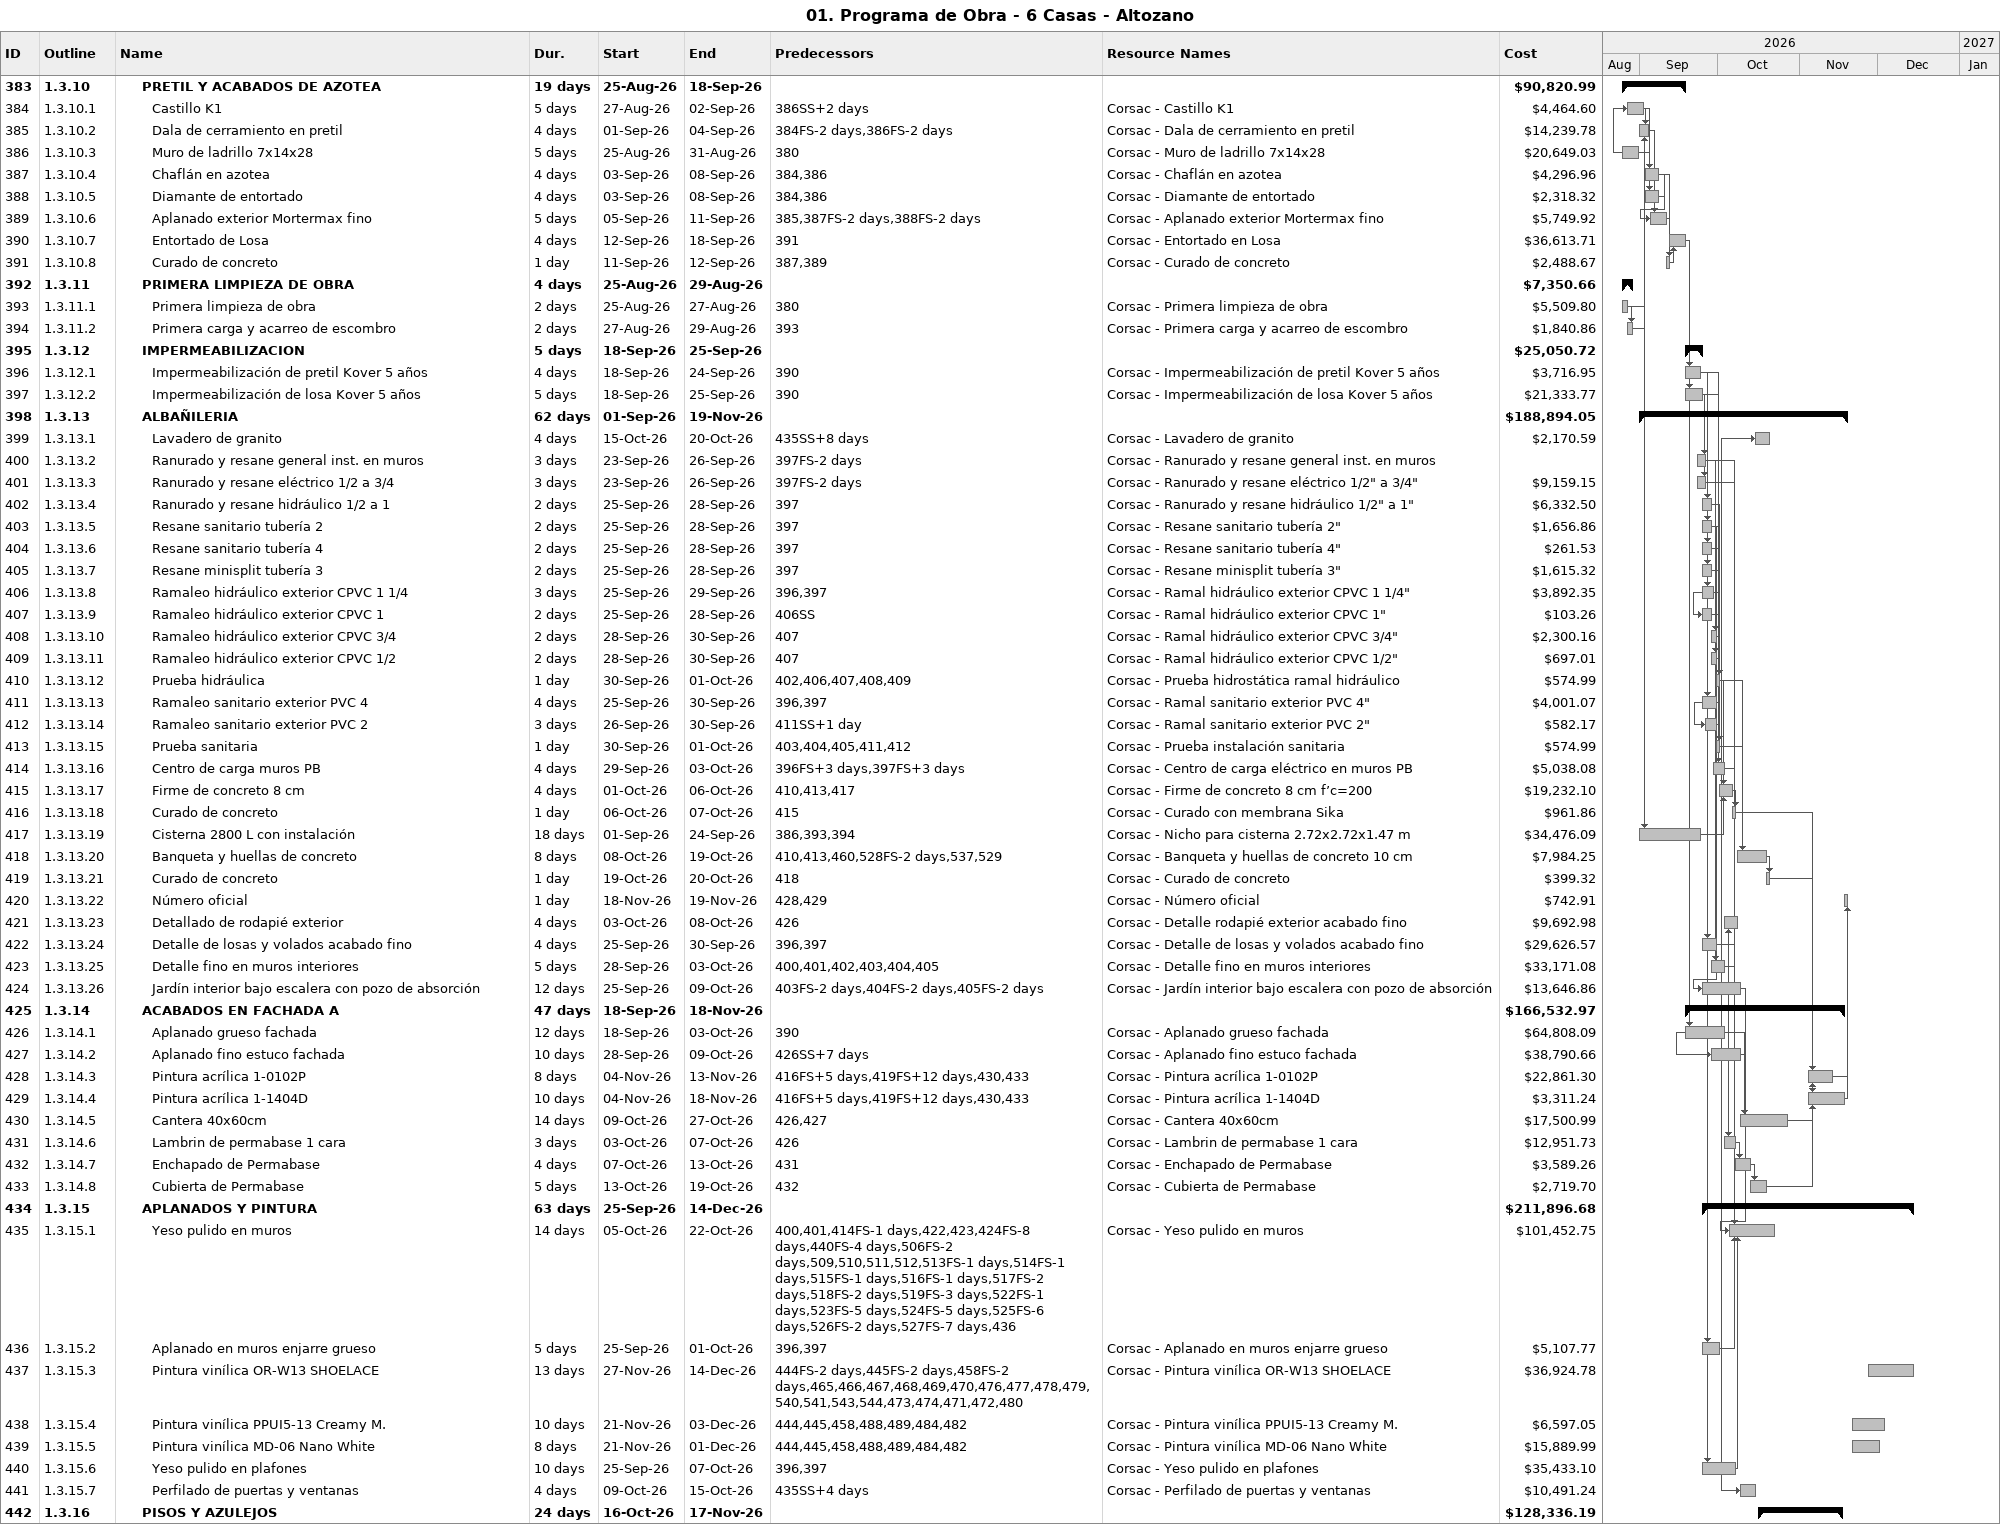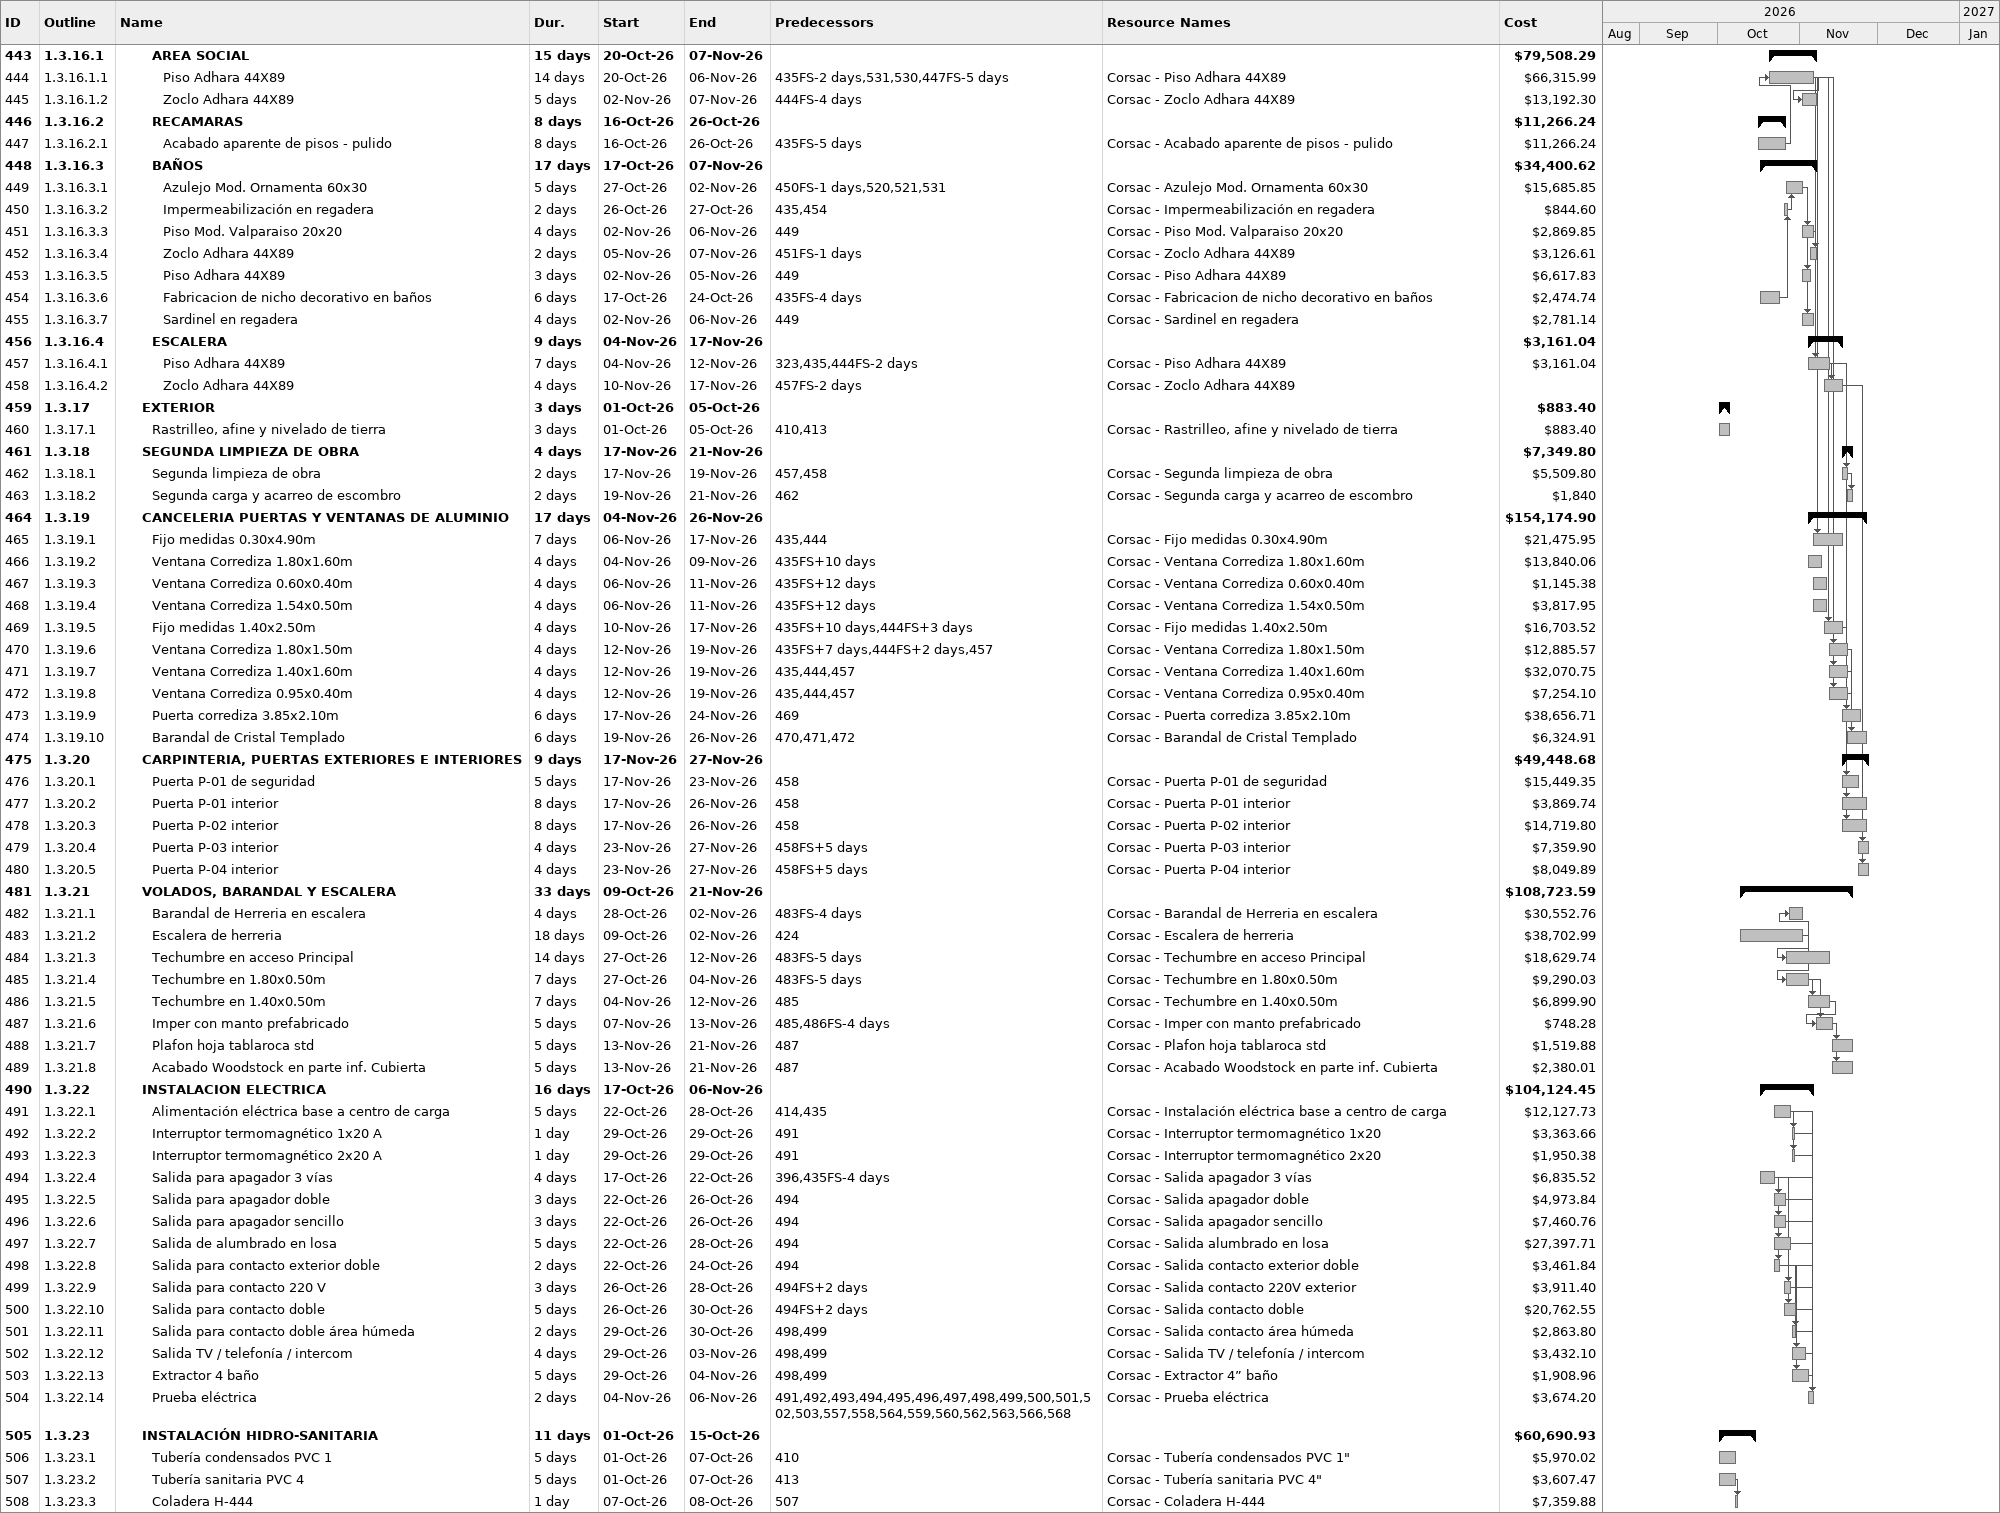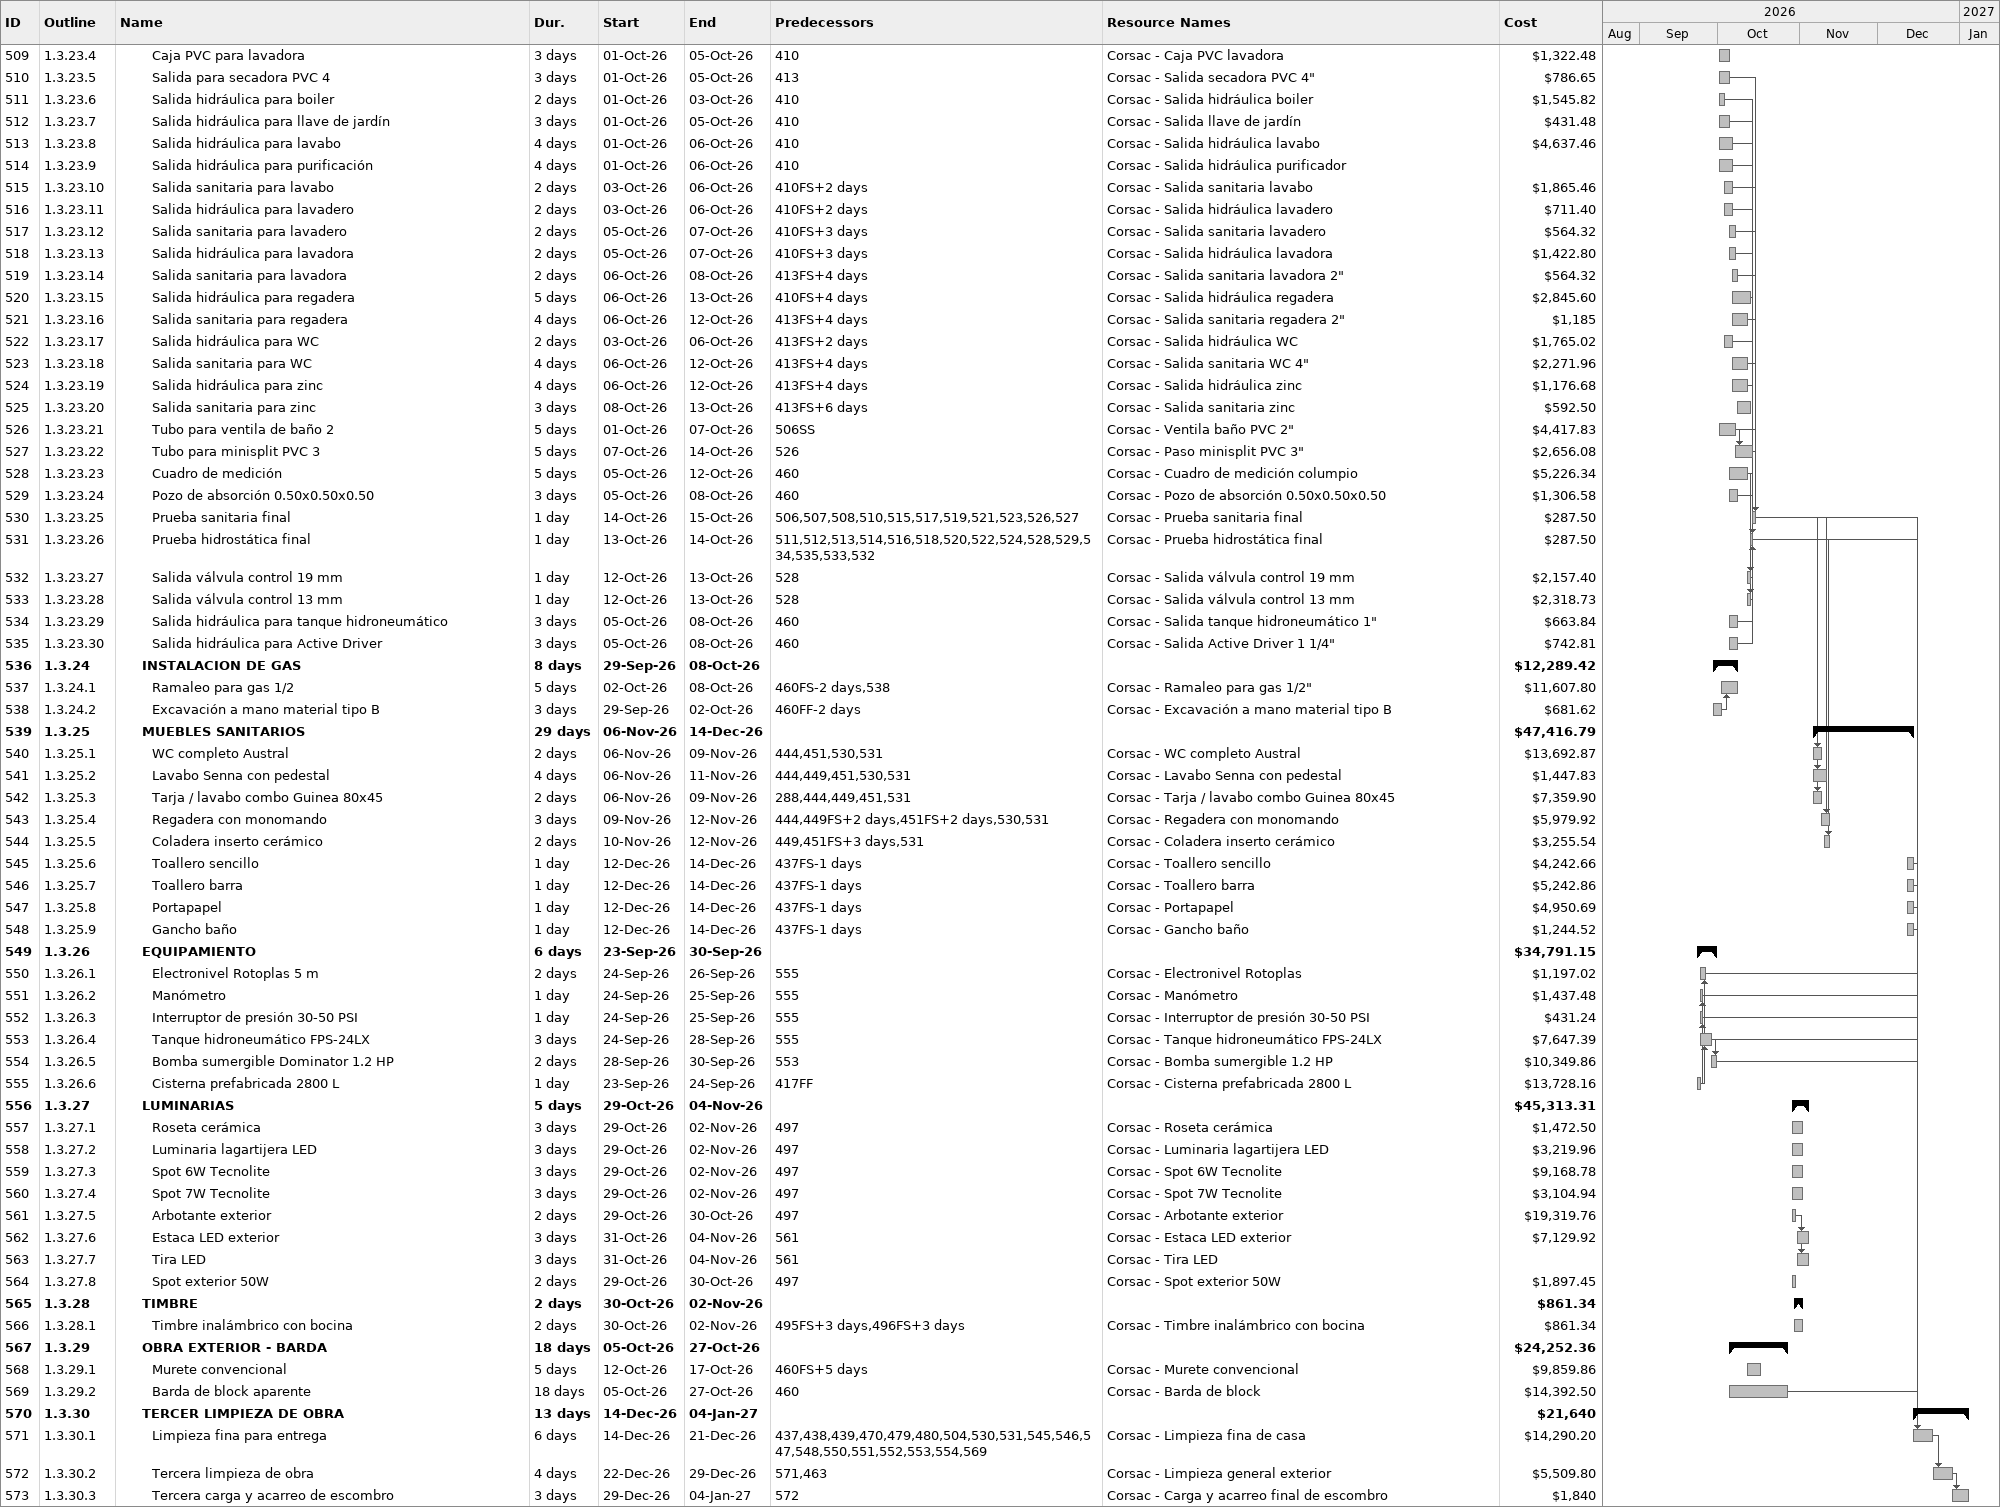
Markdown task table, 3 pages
01. Programa de Obra - 6 Casas - Altozano

| ID | WBS | Task | Duration | Start | Finish | Predecessors | Resources | Cost ($) |
|---|---|---|---|---|---|---|---|---|
| 383 | 1.3.10 | **PRETIL Y ACABADOS DE AZOTEA** | 19d | 2026-08-25 | 2026-09-18 |  |  | 90820.99 |
| 384 | 1.3.10.1 | Castillo K1 | 5d | 2026-08-27 | 2026-09-02 | 386SS+2d | Corsac - Castillo K1 | 4464.60 |
| 385 | 1.3.10.2 | Dala de cerramiento en pretil | 4d | 2026-09-01 | 2026-09-04 | 384FS-2d, 386FS-2d | Corsac - Dala de cerramiento en pretil | 14239.78 |
| 386 | 1.3.10.3 | Muro de ladrillo 7x14x28 | 5d | 2026-08-25 | 2026-08-31 | 380 | Corsac - Muro de ladrillo 7x14x28 | 20649.03 |
| 387 | 1.3.10.4 | Chaflán en azotea | 4d | 2026-09-03 | 2026-09-08 | 384, 386 | Corsac - Chaflán en azotea | 4296.96 |
| 388 | 1.3.10.5 | Diamante de entortado | 4d | 2026-09-03 | 2026-09-08 | 384, 386 | Corsac - Diamante de entortado | 2318.32 |
| 389 | 1.3.10.6 | Aplanado exterior Mortermax fino | 5d | 2026-09-05 | 2026-09-11 | 385, 387FS-2d, 388FS-2d | Corsac - Aplanado exterior Mortermax fino | 5749.92 |
| 390 | 1.3.10.7 | Entortado de Losa | 4d | 2026-09-12 | 2026-09-18 | 391 | Corsac - Entortado en Losa | 36613.71 |
| 391 | 1.3.10.8 | Curado de concreto | 1d | 2026-09-11 | 2026-09-12 | 387, 389 | Corsac - Curado de concreto | 2488.67 |
| 392 | 1.3.11 | **PRIMERA LIMPIEZA DE OBRA** | 4d | 2026-08-25 | 2026-08-29 |  |  | 7350.66 |
| 393 | 1.3.11.1 | Primera limpieza de obra | 2d | 2026-08-25 | 2026-08-27 | 380 | Corsac - Primera limpieza de obra | 5509.80 |
| 394 | 1.3.11.2 | Primera carga y acarreo de escombro | 2d | 2026-08-27 | 2026-08-29 | 393 | Corsac - Primera carga y acarreo de escombro | 1840.86 |
| 395 | 1.3.12 | **IMPERMEABILIZACION** | 5d | 2026-09-18 | 2026-09-25 |  |  | 25050.72 |
| 396 | 1.3.12.1 | Impermeabilización de pretil Kover 5 años | 4d | 2026-09-18 | 2026-09-24 | 390 | Corsac - Impermeabilización de pretil Kover 5 años | 3716.95 |
| 397 | 1.3.12.2 | Impermeabilización de losa Kover 5 años | 5d | 2026-09-18 | 2026-09-25 | 390 | Corsac - Impermeabilización de losa Kover 5 años | 21333.77 |
| 398 | 1.3.13 | **ALBAÑILERIA** | 62d | 2026-09-01 | 2026-11-19 |  |  | 188894.05 |
| 399 | 1.3.13.1 | Lavadero de granito | 4d | 2026-10-15 | 2026-10-20 | 435SS+8d | Corsac - Lavadero de granito | 2170.59 |
| 400 | 1.3.13.2 | Ranurado y resane general inst. en muros | 3d | 2026-09-23 | 2026-09-26 | 397FS-2d | Corsac - Ranurado y resane general inst. en muros |  |
| 401 | 1.3.13.3 | Ranurado y resane eléctrico 1/2 a 3/4 | 3d | 2026-09-23 | 2026-09-26 | 397FS-2d | Corsac - Ranurado y resane eléctrico 1/2" a 3/4" | 9159.15 |
| 402 | 1.3.13.4 | Ranurado y resane hidráulico 1/2 a 1 | 2d | 2026-09-25 | 2026-09-28 | 397 | Corsac - Ranurado y resane hidráulico 1/2" a 1" | 6332.50 |
| 403 | 1.3.13.5 | Resane sanitario tubería 2 | 2d | 2026-09-25 | 2026-09-28 | 397 | Corsac - Resane sanitario tubería 2" | 1656.86 |
| 404 | 1.3.13.6 | Resane sanitario tubería 4 | 2d | 2026-09-25 | 2026-09-28 | 397 | Corsac - Resane sanitario tubería 4" | 261.53 |
| 405 | 1.3.13.7 | Resane minisplit tubería 3 | 2d | 2026-09-25 | 2026-09-28 | 397 | Corsac - Resane minisplit tubería 3" | 1615.32 |
| 406 | 1.3.13.8 | Ramaleo hidráulico exterior CPVC 1 1/4 | 3d | 2026-09-25 | 2026-09-29 | 396, 397 | Corsac - Ramal hidráulico exterior CPVC 1 1/4" | 3892.35 |
| 407 | 1.3.13.9 | Ramaleo hidráulico exterior CPVC 1 | 2d | 2026-09-25 | 2026-09-28 | 406SS | Corsac - Ramal hidráulico exterior CPVC 1" | 103.26 |
| 408 | 1.3.13.10 | Ramaleo hidráulico exterior CPVC 3/4 | 2d | 2026-09-28 | 2026-09-30 | 407 | Corsac - Ramal hidráulico exterior CPVC 3/4" | 2300.16 |
| 409 | 1.3.13.11 | Ramaleo hidráulico exterior CPVC 1/2 | 2d | 2026-09-28 | 2026-09-30 | 407 | Corsac - Ramal hidráulico exterior CPVC 1/2" | 697.01 |
| 410 | 1.3.13.12 | Prueba hidráulica | 1d | 2026-09-30 | 2026-10-01 | 402, 406, 407, 408, 409 | Corsac - Prueba hidrostática ramal hidráulico | 574.99 |
| 411 | 1.3.13.13 | Ramaleo sanitario exterior PVC 4 | 4d | 2026-09-25 | 2026-09-30 | 396, 397 | Corsac - Ramal sanitario exterior PVC 4" | 4001.07 |
| 412 | 1.3.13.14 | Ramaleo sanitario exterior PVC 2 | 3d | 2026-09-26 | 2026-09-30 | 411SS+1d | Corsac - Ramal sanitario exterior PVC 2" | 582.17 |
| 413 | 1.3.13.15 | Prueba sanitaria | 1d | 2026-09-30 | 2026-10-01 | 403, 404, 405, 411, 412 | Corsac - Prueba instalación sanitaria | 574.99 |
| 414 | 1.3.13.16 | Centro de carga muros PB | 4d | 2026-09-29 | 2026-10-03 | 396FS+3d, 397FS+3d | Corsac - Centro de carga eléctrico en muros PB | 5038.08 |
| 415 | 1.3.13.17 | Firme de concreto 8 cm | 4d | 2026-10-01 | 2026-10-06 | 410, 413, 417 | Corsac - Firme de concreto 8 cm f’c=200 | 19232.10 |
| 416 | 1.3.13.18 | Curado de concreto | 1d | 2026-10-06 | 2026-10-07 | 415 | Corsac - Curado con membrana Sika | 961.86 |
| 417 | 1.3.13.19 | Cisterna 2800 L con instalación | 18d | 2026-09-01 | 2026-09-24 | 386, 393, 394 | Corsac - Nicho para cisterna 2.72x2.72x1.47 m | 34476.09 |
| 418 | 1.3.13.20 | Banqueta y huellas de concreto | 8d | 2026-10-08 | 2026-10-19 | 410, 413, 460, 528FS-2d, 537, 529 | Corsac - Banqueta y huellas de concreto 10 cm | 7984.25 |
| 419 | 1.3.13.21 | Curado de concreto | 1d | 2026-10-19 | 2026-10-20 | 418 | Corsac - Curado de concreto | 399.32 |
| 420 | 1.3.13.22 | Número oficial | 1d | 2026-11-18 | 2026-11-19 | 428, 429 | Corsac - Número oficial | 742.91 |
| 421 | 1.3.13.23 | Detallado de rodapié exterior | 4d | 2026-10-03 | 2026-10-08 | 426 | Corsac - Detalle rodapié exterior acabado fino | 9692.98 |
| 422 | 1.3.13.24 | Detalle de losas y volados acabado fino | 4d | 2026-09-25 | 2026-09-30 | 396, 397 | Corsac - Detalle de losas y volados acabado fino | 29626.57 |
| 423 | 1.3.13.25 | Detalle fino en muros interiores | 5d | 2026-09-28 | 2026-10-03 | 400, 401, 402, 403, 404, 405 | Corsac - Detalle fino en muros interiores | 33171.08 |
| 424 | 1.3.13.26 | Jardín interior bajo escalera con pozo de absorción | 12d | 2026-09-25 | 2026-10-09 | 403FS-2d, 404FS-2d, 405FS-2d | Corsac - Jardín interior bajo escalera con pozo de absorción | 13646.86 |
| 425 | 1.3.14 | **ACABADOS EN FACHADA A** | 47d | 2026-09-18 | 2026-11-18 |  |  | 166532.97 |
| 426 | 1.3.14.1 | Aplanado grueso fachada | 12d | 2026-09-18 | 2026-10-03 | 390 | Corsac - Aplanado grueso fachada | 64808.09 |
| 427 | 1.3.14.2 | Aplanado fino estuco fachada | 10d | 2026-09-28 | 2026-10-09 | 426SS+7d | Corsac - Aplanado fino estuco fachada | 38790.66 |
| 428 | 1.3.14.3 | Pintura acrílica 1-0102P | 8d | 2026-11-04 | 2026-11-13 | 416FS+5d, 419FS+12d, 430, 433 | Corsac - Pintura acrílica 1-0102P | 22861.30 |
| 429 | 1.3.14.4 | Pintura acrílica 1-1404D | 10d | 2026-11-04 | 2026-11-18 | 416FS+5d, 419FS+12d, 430, 433 | Corsac - Pintura acrílica 1-1404D | 3311.24 |
| 430 | 1.3.14.5 | Cantera 40x60cm | 14d | 2026-10-09 | 2026-10-27 | 426, 427 | Corsac - Cantera 40x60cm | 17500.99 |
| 431 | 1.3.14.6 | Lambrin de permabase 1 cara | 3d | 2026-10-03 | 2026-10-07 | 426 | Corsac - Lambrin de permabase 1 cara | 12951.73 |
| 432 | 1.3.14.7 | Enchapado de Permabase | 4d | 2026-10-07 | 2026-10-13 | 431 | Corsac - Enchapado de Permabase | 3589.26 |
| 433 | 1.3.14.8 | Cubierta de Permabase | 5d | 2026-10-13 | 2026-10-19 | 432 | Corsac - Cubierta de Permabase | 2719.70 |
| 434 | 1.3.15 | **APLANADOS Y PINTURA** | 63d | 2026-09-25 | 2026-12-14 |  |  | 211896.68 |
| 435 | 1.3.15.1 | Yeso pulido en muros | 14d | 2026-10-05 | 2026-10-22 | 400, 401, 414FS-1d, 422, 423, 424FS-8d, 440FS-4d, 506FS-2d, 509, 510, 511, 512, 513FS-1d, 514FS-1d, 515FS-1d, 516FS-1d, 517FS-2d, 518FS-2d, 519FS-3d, 522FS-1d, 523FS-5d, 524FS-5d, 525FS-6d, 526FS-2d, 527FS-7d, 436 | Corsac - Yeso pulido en muros | 101452.75 |
| 436 | 1.3.15.2 | Aplanado en muros enjarre grueso | 5d | 2026-09-25 | 2026-10-01 | 396, 397 | Corsac - Aplanado en muros enjarre grueso | 5107.77 |
| 437 | 1.3.15.3 | Pintura vinílica OR-W13 SHOELACE | 13d | 2026-11-27 | 2026-12-14 | 444FS-2d, 445FS-2d, 458FS-2d, 465, 466, 467, 468, 469, 470, 476, 477, 478, 479, 540, 541, 543, 544, 473, 474, 471, 472, 480 | Corsac - Pintura vinílica OR-W13 SHOELACE | 36924.78 |
| 438 | 1.3.15.4 | Pintura vinílica PPUI5-13 Creamy M. | 10d | 2026-11-21 | 2026-12-03 | 444, 445, 458, 488, 489, 484, 482 | Corsac - Pintura vinílica PPUI5-13 Creamy M. | 6597.05 |
| 439 | 1.3.15.5 | Pintura vinílica MD-06 Nano White | 8d | 2026-11-21 | 2026-12-01 | 444, 445, 458, 488, 489, 484, 482 | Corsac - Pintura vinílica MD-06 Nano White | 15889.99 |
| 440 | 1.3.15.6 | Yeso pulido en plafones | 10d | 2026-09-25 | 2026-10-07 | 396, 397 | Corsac - Yeso pulido en plafones | 35433.10 |
| 441 | 1.3.15.7 | Perfilado de puertas y ventanas | 4d | 2026-10-09 | 2026-10-15 | 435SS+4d | Corsac - Perfilado de puertas y ventanas | 10491.24 |
| 442 | 1.3.16 | **PISOS Y AZULEJOS** | 24d | 2026-10-16 | 2026-11-17 |  |  | 128336.19 |
| 443 | 1.3.16.1 | **AREA SOCIAL** | 15d | 2026-10-20 | 2026-11-07 |  |  | 79508.29 |
| 444 | 1.3.16.1.1 | Piso Adhara 44X89 | 14d | 2026-10-20 | 2026-11-06 | 435FS-2d, 531, 530, 447FS-5d | Corsac - Piso Adhara 44X89 | 66315.99 |
| 445 | 1.3.16.1.2 | Zoclo Adhara 44X89 | 5d | 2026-11-02 | 2026-11-07 | 444FS-4d | Corsac - Zoclo Adhara 44X89 | 13192.30 |
| 446 | 1.3.16.2 | **RECAMARAS** | 8d | 2026-10-16 | 2026-10-26 |  |  | 11266.24 |
| 447 | 1.3.16.2.1 | Acabado aparente de pisos - pulido | 8d | 2026-10-16 | 2026-10-26 | 435FS-5d | Corsac - Acabado aparente de pisos - pulido | 11266.24 |
| 448 | 1.3.16.3 | **BAÑOS** | 17d | 2026-10-17 | 2026-11-07 |  |  | 34400.62 |
| 449 | 1.3.16.3.1 | Azulejo Mod. Ornamenta 60x30 | 5d | 2026-10-27 | 2026-11-02 | 450FS-1d, 520, 521, 531 | Corsac - Azulejo Mod. Ornamenta 60x30 | 15685.85 |
| 450 | 1.3.16.3.2 | Impermeabilización en regadera | 2d | 2026-10-26 | 2026-10-27 | 435, 454 | Corsac - Impermeabilización en regadera | 844.60 |
| 451 | 1.3.16.3.3 | Piso Mod. Valparaiso 20x20 | 4d | 2026-11-02 | 2026-11-06 | 449 | Corsac - Piso Mod. Valparaiso 20x20 | 2869.85 |
| 452 | 1.3.16.3.4 | Zoclo Adhara 44X89 | 2d | 2026-11-05 | 2026-11-07 | 451FS-1d | Corsac - Zoclo Adhara 44X89 | 3126.61 |
| 453 | 1.3.16.3.5 | Piso Adhara 44X89 | 3d | 2026-11-02 | 2026-11-05 | 449 | Corsac - Piso Adhara 44X89 | 6617.83 |
| 454 | 1.3.16.3.6 | Fabricacion de nicho decorativo en baños | 6d | 2026-10-17 | 2026-10-24 | 435FS-4d | Corsac - Fabricacion de nicho decorativo en baños | 2474.74 |
| 455 | 1.3.16.3.7 | Sardinel en regadera | 4d | 2026-11-02 | 2026-11-06 | 449 | Corsac - Sardinel en regadera | 2781.14 |
| 456 | 1.3.16.4 | **ESCALERA** | 9d | 2026-11-04 | 2026-11-17 |  |  | 3161.04 |
| 457 | 1.3.16.4.1 | Piso Adhara 44X89 | 7d | 2026-11-04 | 2026-11-12 | 323, 435, 444FS-2d | Corsac - Piso Adhara 44X89 | 3161.04 |
| 458 | 1.3.16.4.2 | Zoclo Adhara 44X89 | 4d | 2026-11-10 | 2026-11-17 | 457FS-2d | Corsac - Zoclo Adhara 44X89 |  |
| 459 | 1.3.17 | **EXTERIOR** | 3d | 2026-10-01 | 2026-10-05 |  |  | 883.40 |
| 460 | 1.3.17.1 | Rastrilleo, afine y nivelado de tierra | 3d | 2026-10-01 | 2026-10-05 | 410, 413 | Corsac - Rastrilleo, afine y nivelado de tierra | 883.40 |
| 461 | 1.3.18 | **SEGUNDA LIMPIEZA DE OBRA** | 4d | 2026-11-17 | 2026-11-21 |  |  | 7349.80 |
| 462 | 1.3.18.1 | Segunda limpieza de obra | 2d | 2026-11-17 | 2026-11-19 | 457, 458 | Corsac - Segunda limpieza de obra | 5509.80 |
| 463 | 1.3.18.2 | Segunda carga y acarreo de escombro | 2d | 2026-11-19 | 2026-11-21 | 462 | Corsac - Segunda carga y acarreo de escombro | 1840 |
| 464 | 1.3.19 | **CANCELERIA PUERTAS Y VENTANAS DE ALUMINIO** | 17d | 2026-11-04 | 2026-11-26 |  |  | 154174.90 |
| 465 | 1.3.19.1 | Fijo medidas 0.30x4.90m | 7d | 2026-11-06 | 2026-11-17 | 435, 444 | Corsac - Fijo medidas 0.30x4.90m | 21475.95 |
| 466 | 1.3.19.2 | Ventana Corrediza 1.80x1.60m | 4d | 2026-11-04 | 2026-11-09 | 435FS+10d | Corsac - Ventana Corrediza 1.80x1.60m | 13840.06 |
| 467 | 1.3.19.3 | Ventana Corrediza 0.60x0.40m | 4d | 2026-11-06 | 2026-11-11 | 435FS+12d | Corsac - Ventana Corrediza 0.60x0.40m | 1145.38 |
| 468 | 1.3.19.4 | Ventana Corrediza 1.54x0.50m | 4d | 2026-11-06 | 2026-11-11 | 435FS+12d | Corsac - Ventana Corrediza 1.54x0.50m | 3817.95 |
| 469 | 1.3.19.5 | Fijo medidas 1.40x2.50m | 4d | 2026-11-10 | 2026-11-17 | 435FS+10d, 444FS+3d | Corsac - Fijo medidas 1.40x2.50m | 16703.52 |
| 470 | 1.3.19.6 | Ventana Corrediza 1.80x1.50m | 4d | 2026-11-12 | 2026-11-19 | 435FS+7d, 444FS+2d, 457 | Corsac - Ventana Corrediza 1.80x1.50m | 12885.57 |
| 471 | 1.3.19.7 | Ventana Corrediza 1.40x1.60m | 4d | 2026-11-12 | 2026-11-19 | 435, 444, 457 | Corsac - Ventana Corrediza 1.40x1.60m | 32070.75 |
| 472 | 1.3.19.8 | Ventana Corrediza 0.95x0.40m | 4d | 2026-11-12 | 2026-11-19 | 435, 444, 457 | Corsac - Ventana Corrediza 0.95x0.40m | 7254.10 |
| 473 | 1.3.19.9 | Puerta corrediza 3.85x2.10m | 6d | 2026-11-17 | 2026-11-24 | 469 | Corsac - Puerta corrediza 3.85x2.10m | 38656.71 |
| 474 | 1.3.19.10 | Barandal de Cristal Templado | 6d | 2026-11-19 | 2026-11-26 | 470, 471, 472 | Corsac - Barandal de Cristal Templado | 6324.91 |
| 475 | 1.3.20 | **CARPINTERIA, PUERTAS EXTERIORES E INTERIORES** | 9d | 2026-11-17 | 2026-11-27 |  |  | 49448.68 |
| 476 | 1.3.20.1 | Puerta P-01 de seguridad | 5d | 2026-11-17 | 2026-11-23 | 458 | Corsac - Puerta P-01 de seguridad | 15449.35 |
| 477 | 1.3.20.2 | Puerta P-01 interior | 8d | 2026-11-17 | 2026-11-26 | 458 | Corsac - Puerta P-01 interior | 3869.74 |
| 478 | 1.3.20.3 | Puerta P-02 interior | 8d | 2026-11-17 | 2026-11-26 | 458 | Corsac - Puerta P-02 interior | 14719.80 |
| 479 | 1.3.20.4 | Puerta P-03 interior | 4d | 2026-11-23 | 2026-11-27 | 458FS+5d | Corsac - Puerta P-03 interior | 7359.90 |
| 480 | 1.3.20.5 | Puerta P-04 interior | 4d | 2026-11-23 | 2026-11-27 | 458FS+5d | Corsac - Puerta P-04 interior | 8049.89 |
| 481 | 1.3.21 | **VOLADOS, BARANDAL Y ESCALERA** | 33d | 2026-10-09 | 2026-11-21 |  |  | 108723.59 |
| 482 | 1.3.21.1 | Barandal de Herreria en escalera | 4d | 2026-10-28 | 2026-11-02 | 483FS-4d | Corsac - Barandal de Herreria en escalera | 30552.76 |
| 483 | 1.3.21.2 | Escalera de herreria | 18d | 2026-10-09 | 2026-11-02 | 424 | Corsac - Escalera de herreria | 38702.99 |
| 484 | 1.3.21.3 | Techumbre en acceso Principal | 14d | 2026-10-27 | 2026-11-12 | 483FS-5d | Corsac - Techumbre en acceso Principal | 18629.74 |
| 485 | 1.3.21.4 | Techumbre en 1.80x0.50m | 7d | 2026-10-27 | 2026-11-04 | 483FS-5d | Corsac - Techumbre en 1.80x0.50m | 9290.03 |
| 486 | 1.3.21.5 | Techumbre en 1.40x0.50m | 7d | 2026-11-04 | 2026-11-12 | 485 | Corsac - Techumbre en 1.40x0.50m | 6899.90 |
| 487 | 1.3.21.6 | Imper con manto prefabricado | 5d | 2026-11-07 | 2026-11-13 | 485, 486FS-4d | Corsac - Imper con manto prefabricado | 748.28 |
| 488 | 1.3.21.7 | Plafon hoja tablaroca std | 5d | 2026-11-13 | 2026-11-21 | 487 | Corsac - Plafon hoja tablaroca std | 1519.88 |
| 489 | 1.3.21.8 | Acabado Woodstock en parte inf. Cubierta | 5d | 2026-11-13 | 2026-11-21 | 487 | Corsac - Acabado Woodstock en parte inf. Cubierta | 2380.01 |
| 490 | 1.3.22 | **INSTALACION ELECTRICA** | 16d | 2026-10-17 | 2026-11-06 |  |  | 104124.45 |
| 491 | 1.3.22.1 | Alimentación eléctrica base a centro de carga | 5d | 2026-10-22 | 2026-10-28 | 414, 435 | Corsac - Instalación eléctrica base a centro de carga | 12127.73 |
| 492 | 1.3.22.2 | Interruptor termomagnético 1x20 A | 1d | 2026-10-29 | 2026-10-29 | 491 | Corsac - Interruptor termomagnético 1x20 | 3363.66 |
| 493 | 1.3.22.3 | Interruptor termomagnético 2x20 A | 1d | 2026-10-29 | 2026-10-29 | 491 | Corsac - Interruptor termomagnético 2x20 | 1950.38 |
| 494 | 1.3.22.4 | Salida para apagador 3 vías | 4d | 2026-10-17 | 2026-10-22 | 396, 435FS-4d | Corsac - Salida apagador 3 vías | 6835.52 |
| 495 | 1.3.22.5 | Salida para apagador doble | 3d | 2026-10-22 | 2026-10-26 | 494 | Corsac - Salida apagador doble | 4973.84 |
| 496 | 1.3.22.6 | Salida para apagador sencillo | 3d | 2026-10-22 | 2026-10-26 | 494 | Corsac - Salida apagador sencillo | 7460.76 |
| 497 | 1.3.22.7 | Salida de alumbrado en losa | 5d | 2026-10-22 | 2026-10-28 | 494 | Corsac - Salida alumbrado en losa | 27397.71 |
| 498 | 1.3.22.8 | Salida para contacto exterior doble | 2d | 2026-10-22 | 2026-10-24 | 494 | Corsac - Salida contacto exterior doble | 3461.84 |
| 499 | 1.3.22.9 | Salida para contacto 220 V | 3d | 2026-10-26 | 2026-10-28 | 494FS+2d | Corsac - Salida contacto 220V exterior | 3911.40 |
| 500 | 1.3.22.10 | Salida para contacto doble | 5d | 2026-10-26 | 2026-10-30 | 494FS+2d | Corsac - Salida contacto doble | 20762.55 |
| 501 | 1.3.22.11 | Salida para contacto doble área húmeda | 2d | 2026-10-29 | 2026-10-30 | 498, 499 | Corsac - Salida contacto área húmeda | 2863.80 |
| 502 | 1.3.22.12 | Salida TV / telefonía / intercom | 4d | 2026-10-29 | 2026-11-03 | 498, 499 | Corsac - Salida TV / telefonía / intercom | 3432.10 |
| 503 | 1.3.22.13 | Extractor 4 baño | 5d | 2026-10-29 | 2026-11-04 | 498, 499 | Corsac - Extractor 4” baño | 1908.96 |
| 504 | 1.3.22.14 | Prueba eléctrica | 2d | 2026-11-04 | 2026-11-06 | 491, 492, 493, 494, 495, 496, 497, 498, 499, 500, 501, 502, 503, 557, 558, 564, 559, 560, 562, 563, 566, 568 | Corsac - Prueba eléctrica | 3674.20 |
| 505 | 1.3.23 | **INSTALACIÓN HIDRO-SANITARIA** | 11d | 2026-10-01 | 2026-10-15 |  |  | 60690.93 |
| 506 | 1.3.23.1 | Tubería condensados PVC 1 | 5d | 2026-10-01 | 2026-10-07 | 410 | Corsac - Tubería condensados PVC 1" | 5970.02 |
| 507 | 1.3.23.2 | Tubería sanitaria PVC 4 | 5d | 2026-10-01 | 2026-10-07 | 413 | Corsac - Tubería sanitaria PVC 4" | 3607.47 |
| 508 | 1.3.23.3 | Coladera H-444 | 1d | 2026-10-07 | 2026-10-08 | 507 | Corsac - Coladera H-444 | 7359.88 |
| 509 | 1.3.23.4 | Caja PVC para lavadora | 3d | 2026-10-01 | 2026-10-05 | 410 | Corsac - Caja PVC lavadora | 1322.48 |
| 510 | 1.3.23.5 | Salida para secadora PVC 4 | 3d | 2026-10-01 | 2026-10-05 | 413 | Corsac - Salida secadora PVC 4" | 786.65 |
| 511 | 1.3.23.6 | Salida hidráulica para boiler | 2d | 2026-10-01 | 2026-10-03 | 410 | Corsac - Salida hidráulica boiler | 1545.82 |
| 512 | 1.3.23.7 | Salida hidráulica para llave de jardín | 3d | 2026-10-01 | 2026-10-05 | 410 | Corsac - Salida llave de jardín | 431.48 |
| 513 | 1.3.23.8 | Salida hidráulica para lavabo | 4d | 2026-10-01 | 2026-10-06 | 410 | Corsac - Salida hidráulica lavabo | 4637.46 |
| 514 | 1.3.23.9 | Salida hidráulica para purificación | 4d | 2026-10-01 | 2026-10-06 | 410 | Corsac - Salida hidráulica purificador |  |
| 515 | 1.3.23.10 | Salida sanitaria para lavabo | 2d | 2026-10-03 | 2026-10-06 | 410FS+2d | Corsac - Salida sanitaria lavabo | 1865.46 |
| 516 | 1.3.23.11 | Salida hidráulica para lavadero | 2d | 2026-10-03 | 2026-10-06 | 410FS+2d | Corsac - Salida hidráulica lavadero | 711.40 |
| 517 | 1.3.23.12 | Salida sanitaria para lavadero | 2d | 2026-10-05 | 2026-10-07 | 410FS+3d | Corsac - Salida sanitaria lavadero | 564.32 |
| 518 | 1.3.23.13 | Salida hidráulica para lavadora | 2d | 2026-10-05 | 2026-10-07 | 410FS+3d | Corsac - Salida hidráulica lavadora | 1422.80 |
| 519 | 1.3.23.14 | Salida sanitaria para lavadora | 2d | 2026-10-06 | 2026-10-08 | 413FS+4d | Corsac - Salida sanitaria lavadora 2" | 564.32 |
| 520 | 1.3.23.15 | Salida hidráulica para regadera | 5d | 2026-10-06 | 2026-10-13 | 410FS+4d | Corsac - Salida hidráulica regadera | 2845.60 |
| 521 | 1.3.23.16 | Salida sanitaria para regadera | 4d | 2026-10-06 | 2026-10-12 | 413FS+4d | Corsac - Salida sanitaria regadera 2" | 1185 |
| 522 | 1.3.23.17 | Salida hidráulica para WC | 2d | 2026-10-03 | 2026-10-06 | 413FS+2d | Corsac - Salida hidráulica WC | 1765.02 |
| 523 | 1.3.23.18 | Salida sanitaria para WC | 4d | 2026-10-06 | 2026-10-12 | 413FS+4d | Corsac - Salida sanitaria WC 4" | 2271.96 |
| 524 | 1.3.23.19 | Salida hidráulica para zinc | 4d | 2026-10-06 | 2026-10-12 | 413FS+4d | Corsac - Salida hidráulica zinc | 1176.68 |
| 525 | 1.3.23.20 | Salida sanitaria para zinc | 3d | 2026-10-08 | 2026-10-13 | 413FS+6d | Corsac - Salida sanitaria zinc | 592.50 |
| 526 | 1.3.23.21 | Tubo para ventila de baño 2 | 5d | 2026-10-01 | 2026-10-07 | 506SS | Corsac - Ventila baño PVC 2" | 4417.83 |
| 527 | 1.3.23.22 | Tubo para minisplit PVC 3 | 5d | 2026-10-07 | 2026-10-14 | 526 | Corsac - Paso minisplit PVC 3" | 2656.08 |
| 528 | 1.3.23.23 | Cuadro de medición | 5d | 2026-10-05 | 2026-10-12 | 460 | Corsac - Cuadro de medición columpio | 5226.34 |
| 529 | 1.3.23.24 | Pozo de absorción 0.50x0.50x0.50 | 3d | 2026-10-05 | 2026-10-08 | 460 | Corsac - Pozo de absorción 0.50x0.50x0.50 | 1306.58 |
| 530 | 1.3.23.25 | Prueba sanitaria final | 1d | 2026-10-14 | 2026-10-15 | 506, 507, 508, 510, 515, 517, 519, 521, 523, 526, 527 | Corsac - Prueba sanitaria final | 287.50 |
| 531 | 1.3.23.26 | Prueba hidrostática final | 1d | 2026-10-13 | 2026-10-14 | 511, 512, 513, 514, 516, 518, 520, 522, 524, 528, 529, 534, 535, 533, 532 | Corsac - Prueba hidrostática final | 287.50 |
| 532 | 1.3.23.27 | Salida válvula control 19 mm | 1d | 2026-10-12 | 2026-10-13 | 528 | Corsac - Salida válvula control 19 mm | 2157.40 |
| 533 | 1.3.23.28 | Salida válvula control 13 mm | 1d | 2026-10-12 | 2026-10-13 | 528 | Corsac - Salida válvula control 13 mm | 2318.73 |
| 534 | 1.3.23.29 | Salida hidráulica para tanque hidroneumático | 3d | 2026-10-05 | 2026-10-08 | 460 | Corsac - Salida tanque hidroneumático 1" | 663.84 |
| 535 | 1.3.23.30 | Salida hidráulica para Active Driver | 3d | 2026-10-05 | 2026-10-08 | 460 | Corsac - Salida Active Driver 1 1/4" | 742.81 |
| 536 | 1.3.24 | **INSTALACION DE GAS** | 8d | 2026-09-29 | 2026-10-08 |  |  | 12289.42 |
| 537 | 1.3.24.1 | Ramaleo para gas 1/2 | 5d | 2026-10-02 | 2026-10-08 | 460FS-2d, 538 | Corsac - Ramaleo para gas 1/2" | 11607.80 |
| 538 | 1.3.24.2 | Excavación a mano material tipo B | 3d | 2026-09-29 | 2026-10-02 | 460FF-2d | Corsac - Excavación a mano material tipo B | 681.62 |
| 539 | 1.3.25 | **MUEBLES SANITARIOS** | 29d | 2026-11-06 | 2026-12-14 |  |  | 47416.79 |
| 540 | 1.3.25.1 | WC completo Austral | 2d | 2026-11-06 | 2026-11-09 | 444, 451, 530, 531 | Corsac - WC completo Austral | 13692.87 |
| 541 | 1.3.25.2 | Lavabo Senna con pedestal | 4d | 2026-11-06 | 2026-11-11 | 444, 449, 451, 530, 531 | Corsac - Lavabo Senna con pedestal | 1447.83 |
| 542 | 1.3.25.3 | Tarja / lavabo combo Guinea 80x45 | 2d | 2026-11-06 | 2026-11-09 | 288, 444, 449, 451, 531 | Corsac - Tarja / lavabo combo Guinea 80x45 | 7359.90 |
| 543 | 1.3.25.4 | Regadera con monomando | 3d | 2026-11-09 | 2026-11-12 | 444, 449FS+2d, 451FS+2d, 530, 531 | Corsac - Regadera con monomando | 5979.92 |
| 544 | 1.3.25.5 | Coladera inserto cerámico | 2d | 2026-11-10 | 2026-11-12 | 449, 451FS+3d, 531 | Corsac - Coladera inserto cerámico | 3255.54 |
| 545 | 1.3.25.6 | Toallero sencillo | 1d | 2026-12-12 | 2026-12-14 | 437FS-1d | Corsac - Toallero sencillo | 4242.66 |
| 546 | 1.3.25.7 | Toallero barra | 1d | 2026-12-12 | 2026-12-14 | 437FS-1d | Corsac - Toallero barra | 5242.86 |
| 547 | 1.3.25.8 | Portapapel | 1d | 2026-12-12 | 2026-12-14 | 437FS-1d | Corsac - Portapapel | 4950.69 |
| 548 | 1.3.25.9 | Gancho baño | 1d | 2026-12-12 | 2026-12-14 | 437FS-1d | Corsac - Gancho baño | 1244.52 |
| 549 | 1.3.26 | **EQUIPAMIENTO** | 6d | 2026-09-23 | 2026-09-30 |  |  | 34791.15 |
| 550 | 1.3.26.1 | Electronivel Rotoplas 5 m | 2d | 2026-09-24 | 2026-09-26 | 555 | Corsac - Electronivel Rotoplas | 1197.02 |
| 551 | 1.3.26.2 | Manómetro | 1d | 2026-09-24 | 2026-09-25 | 555 | Corsac - Manómetro | 1437.48 |
| 552 | 1.3.26.3 | Interruptor de presión 30-50 PSI | 1d | 2026-09-24 | 2026-09-25 | 555 | Corsac - Interruptor de presión 30-50 PSI | 431.24 |
| 553 | 1.3.26.4 | Tanque hidroneumático FPS-24LX | 3d | 2026-09-24 | 2026-09-28 | 555 | Corsac - Tanque hidroneumático FPS-24LX | 7647.39 |
| 554 | 1.3.26.5 | Bomba sumergible Dominator 1.2 HP | 2d | 2026-09-28 | 2026-09-30 | 553 | Corsac - Bomba sumergible 1.2 HP | 10349.86 |
| 555 | 1.3.26.6 | Cisterna prefabricada 2800 L | 1d | 2026-09-23 | 2026-09-24 | 417FF | Corsac - Cisterna prefabricada 2800 L | 13728.16 |
| 556 | 1.3.27 | **LUMINARIAS** | 5d | 2026-10-29 | 2026-11-04 |  |  | 45313.31 |
| 557 | 1.3.27.1 | Roseta cerámica | 3d | 2026-10-29 | 2026-11-02 | 497 | Corsac - Roseta cerámica | 1472.50 |
| 558 | 1.3.27.2 | Luminaria lagartijera LED | 3d | 2026-10-29 | 2026-11-02 | 497 | Corsac - Luminaria lagartijera LED | 3219.96 |
| 559 | 1.3.27.3 | Spot 6W Tecnolite | 3d | 2026-10-29 | 2026-11-02 | 497 | Corsac - Spot 6W Tecnolite | 9168.78 |
| 560 | 1.3.27.4 | Spot 7W Tecnolite | 3d | 2026-10-29 | 2026-11-02 | 497 | Corsac - Spot 7W Tecnolite | 3104.94 |
| 561 | 1.3.27.5 | Arbotante exterior | 2d | 2026-10-29 | 2026-10-30 | 497 | Corsac - Arbotante exterior | 19319.76 |
| 562 | 1.3.27.6 | Estaca LED exterior | 3d | 2026-10-31 | 2026-11-04 | 561 | Corsac - Estaca LED exterior | 7129.92 |
| 563 | 1.3.27.7 | Tira LED | 3d | 2026-10-31 | 2026-11-04 | 561 | Corsac - Tira LED |  |
| 564 | 1.3.27.8 | Spot exterior 50W | 2d | 2026-10-29 | 2026-10-30 | 497 | Corsac - Spot exterior 50W | 1897.45 |
| 565 | 1.3.28 | **TIMBRE** | 2d | 2026-10-30 | 2026-11-02 |  |  | 861.34 |
| 566 | 1.3.28.1 | Timbre inalámbrico con bocina | 2d | 2026-10-30 | 2026-11-02 | 495FS+3d, 496FS+3d | Corsac - Timbre inalámbrico con bocina | 861.34 |
| 567 | 1.3.29 | **OBRA EXTERIOR - BARDA** | 18d | 2026-10-05 | 2026-10-27 |  |  | 24252.36 |
| 568 | 1.3.29.1 | Murete convencional | 5d | 2026-10-12 | 2026-10-17 | 460FS+5d | Corsac - Murete convencional | 9859.86 |
| 569 | 1.3.29.2 | Barda de block aparente | 18d | 2026-10-05 | 2026-10-27 | 460 | Corsac - Barda de block | 14392.50 |
| 570 | 1.3.30 | **TERCER LIMPIEZA DE OBRA** | 13d | 2026-12-14 | 2027-01-04 |  |  | 21640 |
| 571 | 1.3.30.1 | Limpieza fina para entrega | 6d | 2026-12-14 | 2026-12-21 | 437, 438, 439, 470, 479, 480, 504, 530, 531, 545, 546, 547, 548, 550, 551, 552, 553, 554, 569 | Corsac - Limpieza fina de casa | 14290.20 |
| 572 | 1.3.30.2 | Tercera limpieza de obra | 4d | 2026-12-22 | 2026-12-29 | 571, 463 | Corsac - Limpieza general exterior | 5509.80 |
| 573 | 1.3.30.3 | Tercera carga y acarreo de escombro | 3d | 2026-12-29 | 2027-01-04 | 572 | Corsac - Carga y acarreo final de escombro | 1840 |
